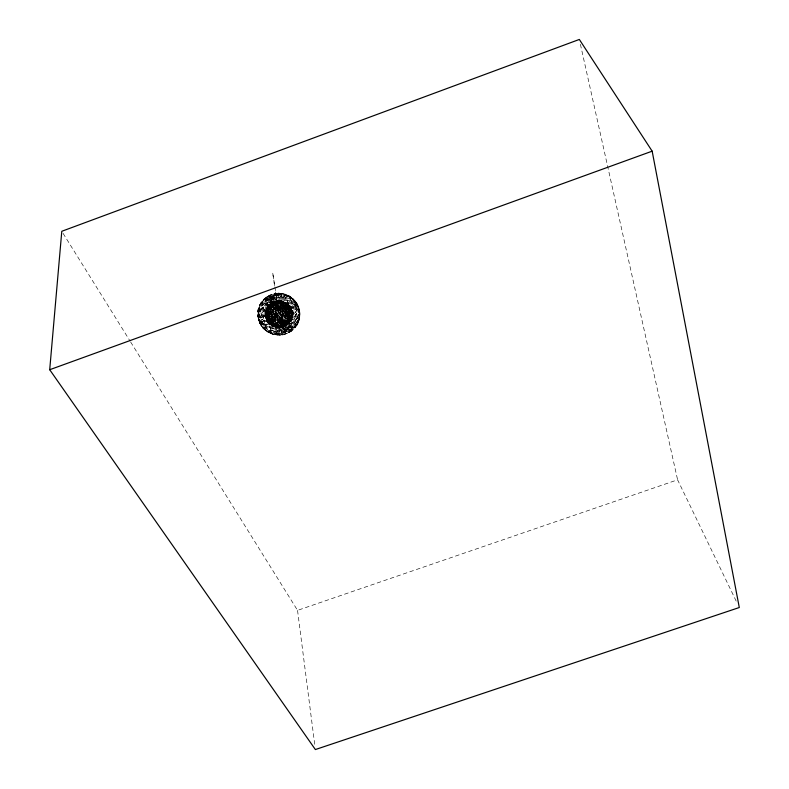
<?xml version="1.0" encoding="UTF-8"?>
<svg xmlns="http://www.w3.org/2000/svg" width="789" height="789" viewBox="0 0 789 789"><rect width="100%" height="100%" fill="white"/><g stroke="black" fill="none" stroke-linecap="round" stroke-linejoin="round"><path stroke-width="0.59" stroke-dasharray="3.94 2.96" d="M270.519 320.216L271.209 325.216M265.577 313.854L265.587 311.201L266.672 308.292M274.503 285.648L272.669 272.58L274.71 285.618M278.132 309.495L275.203 290.362M276.683 315.797L276.683 322.662M281.052 312.543L281.042 305.55M289.622 309.969L289.681 307.197L288.833 305.027M290.924 320.028L292.058 317.158L292.117 314.515M268.171 318.352L268.852 323.342M268.319 305.521L266.504 308.469A13.6 13.226 39.6 0 0 273.458 326.261C279.868 329.309 288.251 326.449 291.151 319.88A13.6 13.226 39.6 0 0 284.247 302.049C278.882 299.583 272.126 300.944 268.319 305.521L268.99 310.481M291.309 312.316L291.437 309.633L290.51 307.355M291.131 320.423L290.332 315.442M299.583 315.886L299.416 318.993L297.838 321.784L294.948 324.082A21.195 11.865 11 0 1 265.212 321.695C261.129 319.081 256.76 314.643 258.2 309.367L259.926 306.615L262.905 304.396A21.195 11.865 11 0 1 292.137 306.862L295.806 309.613L298.35 312.691L299.583 315.886C296.674 328.155 281.86 333.579 270.578 330.118C259.216 327.415 255.37 314.959 259.601 305.116L261.179 302.808L263.93 301.299A21.244 10.602 27.8 0 1 291.072 309.919C294.711 313.322 298.834 317.789 297.926 323.184L296.496 325.551L293.863 327.169A21.244 10.602 27.8 0 1 266.258 318.578L262.776 315.028L260.419 311.438L259.344 308.055L262.145 304.041L266.11 300.727L270.962 298.321A21.037 14.419 -77.6 0 1 282.225 293.409C291.96 295.333 294.484 307.177 293.025 315.61A21.037 14.419 -77.6 0 1 275.469 334.852C259.818 330.847 261.741 308.016 270.962 298.321A21.145 7.476 78.4 0 1 275.686 293.478L280.026 297.118L285.411 308.775M292.058 314.969L292.216 312.414L291.259 310.018M291.989 317.72L292.137 315.275L291.19 312.76M269.493 312.641L269.621 320.117M267.136 321.044L266.268 318.726L266.455 316.044M288.015 315.699L287.926 308.341M266.504 307.927L266.317 310.245L267.185 312.908M284.346 306.181L283.379 312.986M271.524 313.47L271.82 309.969L273.822 304.071A13.531 4.783 78.4 0 1 276.821 300.925M265.656 313.401L265.429 315.965L266.327 318.381M273.418 322.06L274.394 315.363M265.686 310.649L265.459 313.085L266.357 315.63M268.073 312.02L267.57 319.17M289.435 316.32L289.997 309.249M287.265 307.532L285.44 313.923M270.519 320.748L272.363 314.436M269.453 313.243L271.81 306.605A13.6 9.32 -77.6 0 1 281.032 300.767M267.047 311.044L266.11 317.77M290.48 317.286L291.486 310.619M272.235 302.591L273.822 304.071A13.581 0.888 61 0 1 278.399 311.566M289.632 309.456L287.107 315.275M268.152 318.874L270.706 313.115M276.949 302.128C262.944 304.968 249.393 327.248 271.357 332.208A21.007 17.466 -33 0 0 297.206 318.164C301.447 309.308 296.289 297.769 286.427 295.914A21.007 17.466 -33 0 0 270.962 298.321C252.224 298.469 260.232 320.334 271.81 325.137A21.254 13.186 30.6 0 0 296.92 325.216C304.1 313.884 297.137 297.828 284.711 294.366A20.987 16.53 -58.7 0 0 270.962 298.321C253.486 300.067 255.547 323.806 270.735 327.711A21.214 15.672 15 0 0 297.946 322.632M289.188 308.716L291.279 311.833L288.32 316.941M267.964 312.612L269.305 309.367L273.822 304.071A13.502 7.249 88.9 0 1 279.04 300.698M266.426 316.537L269.493 311.458M286.121 319.811L286.88 324.387L286.377 325.443L285.184 325.788M292.088 314.495L288.853 318.815M265.617 313.874L268.941 309.604M270.716 303.883L271.268 302.877L272.521 302.601M266.899 311.596L270.913 306.083L273.822 304.071A13.433 10.582 -58.7 0 1 282.59 301.516M292.019 317.267L288.804 320.768M265.637 311.103L268.96 307.661M291.151 319.989L288.202 322.711M266.011 309.584L270.617 303.992M291.595 318.756L286.989 324.279M268.28 305.925L269.088 304.702L270.814 304.031M266.465 308.351L269.532 305.708M266.504 308.736L270.765 305.037L273.822 304.071A13.443 11.184 -33 0 1 283.685 302.522M266.386 312.336L271.169 307.888M289.849 317.72L284.444 322.859M267.935 310.679L273.3 305.609M291.151 316.014L286.377 320.364M288.113 314.18L281.949 317.829M269.7 314.19L275.795 310.61M269.907 304.357L273.704 302.414L277.925 301.457M287.689 323.914L283.932 325.837L279.75 326.784M272.58 305.954L280.509 303.084M285.174 322.514L277.156 325.403M270.449 308.223L278.497 305.313M287.078 320.038L279.178 322.888M286.9 324.378L288.567 323.638L289.316 322.385L288.527 317.819M282.699 317.513L274.651 320.423M275.055 310.915L282.955 308.065M130.629 341.982L297.542 610.361L677.603 479.811L736.63 602.017M278.704 301.674L272.244 304.012L267.54 309.071A13.433 12.16 -36.1 0 0 272.442 325.739C278.911 328.579 286.841 325.384 290.204 319.328A13.433 12.16 -36.1 0 0 285.214 302.68L282.067 301.753L277.136 301.635M277.353 293.321C270.035 294.07 263.496 298.686 260.222 305.254A20.987 20.672 -67.5 0 0 269.799 333.116C279.957 337.889 293.419 333.52 298.055 323.086A21.254 20.672 39.6 0 0 287.304 295.204L282.018 293.528M282.215 308.292L288.222 307.503M275.4 320.186L269.345 320.955M278.379 327.445L277.264 326.725M279.947 322.681L272.629 322.701M277.708 305.521L285.135 305.55M281.604 301.378L282.896 301.319L283.724 302.148M279.75 303.282L286.496 303.972M277.915 325.216L271.13 324.476M276.061 327.041L274.789 327.021L271.081 324.812M283.646 302.345L286.634 303.509M285.293 303.686L288.991 305.432L283.172 302.325M273.014 325.453L280.529 326.607L280.776 327.465A13.531 4.783 78.4 0 0 283.813 315.107M280.687 301.714L284.711 302.818M272.333 324.772L268.704 322.928M277.057 327.672L272.274 325.354M275.588 326.912L270.193 324.348M280.628 300.639L285.362 303.084M282.117 301.368L285.253 302.384L287.462 304.041M278.971 327.76L275.036 325.551M274.552 325.936L268.733 322.948M278.704 300.579L282.62 302.917M286.486 305.313L290.677 307.779M271.11 323.155L266.968 320.61M281.101 327.553L278.073 325.255M276.574 300.796L279.602 303.232M287.018 307.217L291.437 310.462M274.158 323.174L268.201 319.032M283.596 305.057L289.583 309.298M270.548 321.251L266.159 317.928M286.969 309.16L291.368 313.223M270.578 319.289L266.189 315.146M286.377 311.034L290.5 315.925M271.16 317.385L267.017 312.424M269.157 316.774L274.325 321.222A13.6 8.442 30.6 0 0 290.421 321.251L291.2 316.774M288.656 311.556L283.438 307.02A13.6 8.442 30.6 0 0 273.822 304.071L270.864 303.213L270.173 303.903L270.578 307.276M270.765 314.535L275.519 319.644A13.748 6.351 42.5 0 0 289.307 323.007L289.642 319.101M287.058 313.825L282.225 308.617A13.748 6.351 42.5 0 0 271.396 303.726L268.349 305.343L268.132 309.308M285.095 312.75L288.685 318.332M272.452 315.649L268.842 309.969M269.128 323.49L267.017 320.59L265.893 317.129M270.578 324.881L268.536 322.04L267.343 318.509M288.577 304.86L290.628 307.799L291.683 311.261M269.394 319.466L272.629 325.867M287.088 303.509L289.08 306.388L290.204 309.909M268.595 319.604L266.475 316.527L265.38 313.243M273.162 312.444L277.245 318.056A13.591 3.718 52.3 0 0 287.502 324.457L287.196 321.162M284.622 315.955L280.47 310.235A13.591 3.718 52.3 0 0 273.822 304.071C269.69 303.775 265.42 307.207 266.544 311.606M285.016 302.562L288.153 308.982M269.542 317.365L266.327 311.014M275.371 326.074L272.156 319.693M288.271 310.955L291.407 317.375M280.43 301.526L279.306 300.954A13.482 2.071 -86 0 0 276.663 316.379M282.284 302.394L284.07 305.215L286.565 315.62A21.145 7.476 78.4 0 1 281.998 334.901C269.828 326.291 269.522 307.966 271.16 294.435L276.515 293.261L282.748 293.577L287.886 295.244A20.987 20.672 -67.5 0 1 297.502 323.135L294.524 327.741L290.47 331.41L285.628 333.915L284.326 332.682L278.566 322.04L274.542 311.685L270.962 298.321L268.654 295.559L270.321 300.629L279.513 318.154A21.214 1.381 61 0 0 289.168 332.317L285.746 324.269L278.142 310.067A21.214 1.381 61 0 0 270.962 298.321L268.29 297.078L266.366 297.019L265.301 298.124C265.153 306.645 271.613 313.677 276.357 320.196A21.244 5.799 52.3 0 0 292.374 330.236C292.857 321.656 286.111 314.535 281.407 307.966A21.244 5.799 52.3 0 0 270.962 298.321L267.303 297.956L264.463 298.715L262.619 300.51C260.094 309.298 267.915 317.04 273.734 322.573A21.254 9.823 42.5 0 0 295.017 327.82C298.005 319.052 289.898 311.083 284.109 305.53A21.254 9.823 42.5 0 0 270.962 298.321C262.037 303.045 255.685 314.436 260.36 324.19C264.177 327.968 266.988 333.362 273.024 333.826A20.987 16.53 -58.7 0 0 295.49 316.596L296.447 311.468L296.21 306.497L294.8 302.029L291.299 300.668L286.979 300.224L276.969 302.187L284.582 321.537L286.535 329.674L286.456 333.786L281.15 334.94L275.686 334.684L270.44 333.027A21.254 20.672 39.6 0 1 259.551 305.254L262.382 300.639L266.347 296.95L271.16 294.435L273.408 295.875L277.067 302.226L275.795 293.311L278.635 312.602M63.09 233.376L129.988 340.937M267.915 308.746L271.12 315.136M286.693 313.223L289.849 319.663M278.389 325.788L275.183 319.397M279.286 302.7L282.423 309.081M273.517 313.075L270.331 306.714M278.083 311.014L281.791 317.78M279.582 317.286L275.943 310.659M284.267 315.314L287.433 321.725M283.399 314.16L286.259 320.334M281.456 317.129L284.642 323.529M276.278 311.3L273.102 304.939M274.178 314.209L271.288 307.917M273.369 305.481L272.175 302.394M284.375 322.987L285.51 325.975M286.496 303.124L287.275 308.065M291.279 311.833L292.315 315.127M299.603 314.693C298.4 308.035 293.035 303.114 287.137 300.343A21.214 15.672 15 0 0 270.962 298.321C262.747 304.722 258.151 316.636 262.707 326.478C276.318 332.317 297.226 322.573 298.439 307.108L294.701 300.501L292.532 298.696L289.445 297.956A20.987 10.77 -43.1 0 0 265.775 313.263C263.201 317.513 260.548 322.967 263.003 327.849L265.074 329.753L268.112 330.611A20.987 10.77 -43.1 0 0 292.226 315.127L294.534 310.827L295.757 306.773L295.806 303.252C289.435 296.763 279.336 295.441 270.962 298.321C265.331 309.643 264.966 329.792 278.537 335.217A21.096 11.322 88.9 0 0 289.987 315.275C289.77 307.158 288.093 295.924 279.148 293.104A21.096 11.322 88.9 0 0 270.962 298.321A21.254 13.186 30.6 0 1 286.062 302.937C292.463 307.099 298.992 313.766 298.212 322.011M275.469 320.058L273.635 312.622M283.616 301.773L284.375 306.724M282.156 308.42L283.932 315.708M274.099 326.518L273.388 321.517M271.416 308.45L270.716 303.489M280.342 301.151L281.101 306.102M580.398 44.263L677.603 479.811M277.353 327.11L276.623 322.119M272.412 320.364L271.485 312.838M285.164 308.114L286.042 315.501M277.018 301.605L276.919 301.013M274.888 286.801L277.255 303.242M280.706 327.021L279.612 319.624M279.04 315.738L281.86 334.901L277.748 306.901M277.689 306.438L276.909 300.984M280.006 322.06L280.776 327.445M297.542 610.361L315.058 747.104M273.763 313.243L273.822 304.071A13.571 10.03 15 0 1 284.129 305.363M284.109 302.651A13.551 12.545 7 0 1 291.279 319.249M273.615 325.62A13.551 12.545 7 0 1 266.327 309.091M285.973 303.854A13.452 10.257 -29.3 0 1 289.455 318.174M271.653 324.595A13.452 10.257 -29.3 0 1 268.329 310.235M284.553 305.501A13.492 8.64 -12.1 0 1 290.816 316.389M273.211 322.74A13.492 8.64 -12.1 0 1 266.712 311.951M287.768 307.532A13.462 4.547 -22.9 0 1 287.65 314.486M269.799 320.926A13.462 4.547 -22.9 0 1 270.163 313.884M286.012 314.89A13.502 7.249 88.9 0 1 278.645 327.652M285.45 325.788A13.581 0.888 61 0 1 279.276 316.744M289.543 315.738A13.433 10.582 -58.7 0 1 275.114 326.774M291.092 319.594A13.571 10.03 15 0 1 273.635 322.879M290.638 316.744A13.443 11.184 -33 0 1 274.039 325.749M288.626 316.527A13.512 7.693 -25.6 0 1 270.726 322.987M269.187 311.862A13.512 7.693 -25.6 0 1 286.871 305.471M283.488 312.405A13.482 3.994 -73.1 0 1 275.874 327.041M274.286 315.925A13.482 3.994 -73.1 0 1 281.801 301.378M281.062 311.941A13.482 2.071 -86 0 1 278.28 327.465M285.628 313.381A13.433 5.631 -59 0 1 273.734 326.054M272.175 314.969A13.433 5.631 -59 0 1 283.922 302.374M289.178 318.47A13.512 7.89 -7.1 0 1 270.134 321.005M268.605 309.939A13.512 7.89 -7.1 0 1 287.433 307.454M285.362 325.739A13.591 3.906 56.7 0 1 273.911 313.677M272.333 302.651A13.591 3.906 56.7 0 1 283.665 314.683M287.157 324.269A13.6 5.533 43 0 1 272.106 315.176M270.548 304.13A13.6 5.533 43 0 1 285.44 313.213M289.129 320.502A13.561 7.594 11 0 1 270.154 318.973M268.625 307.907A13.561 7.594 11 0 1 287.393 309.475M287.374 314.781A13.433 6.894 -43.1 0 1 271.988 324.673M270.44 313.588A13.433 6.894 -43.1 0 1 285.638 303.775M288.508 322.533A13.689 6.825 27.8 0 1 270.775 317M269.227 305.876A13.689 6.825 27.8 0 1 286.762 311.418M288.064 315.107A13.6 9.32 -77.6 0 1 276.663 327.563M266.12 298.045L266.978 304.347L271.091 313.391A21.234 6.105 56.7 0 0 289.03 332.248L290.608 331.755L291.378 330.078L291.289 327.346L286.338 314.959A21.234 6.105 56.7 0 0 268.674 296.161L266.998 296.496L266.12 298.045M265.883 324.407L265.873 328.046L266.731 330.769L268.428 332.386L270.854 332.761A20.987 8.807 -59 0 0 289.504 312.927C291.279 308.104 293.409 302.463 291.033 297.483L289.247 296.003L286.762 295.757A20.987 8.807 -59 0 0 268.467 315.413L265.883 324.407M295.214 324.131L295.175 326.962L294.031 328.954L291.841 329.95A21.254 8.64 43 0 1 268.26 315.738C265.183 311.566 261.475 306.753 262.303 301.25L263.585 299.356L265.903 298.489A21.254 8.64 43 0 1 289.09 312.681L294.149 320.64L295.214 324.131M275.529 313.914C282.659 327.445 284.73 301.723 275.529 313.914M275.469 317.592L275.825 331.114L277.117 335.039L277.965 334.94A21.066 3.235 -86 0 0 282.334 310.659L281.92 296.891L281.328 294.356L280.578 293.202L279.71 293.488A21.066 3.235 -86 0 0 275.469 317.592M299.721 311.418L299.554 314.663L297.956 317.898L295.037 320.906A21.116 12.338 -7.1 0 1 265.183 324.881C257.036 322.652 255.557 311.813 262.885 307.562A21.116 12.338 -7.1 0 1 292.216 303.706L295.924 305.747L298.479 308.381L299.721 311.418M287.472 301.654L286.131 311.399A21.017 6.223 -73.1 0 1 274.217 334.24L272.54 334.181L271.298 332.771L270.578 330.118L271.781 316.882A21.017 6.223 -73.1 0 1 283.448 294.238L285.164 294.119L286.466 295.382L287.472 301.654M273.941 301.566L273.704 302.424A13.551 2.012 69.5 0 0 280.766 323.51A13.551 2.012 69.5 0 0 282.265 318.036A13.551 2.012 69.5 0 0 273.941 301.566M262.027 301.792L259.256 306.201A21.165 19.597 7 0 0 270.696 332.011C280.697 336.075 293.488 332.07 298.242 322.09A21.165 19.597 7 0 0 287.088 296.131C278.566 292.699 268.112 294.761 262.027 301.792M268.773 305.481L266.86 308.44A13.502 13.295 -67.5 0 0 273.024 326.36L276.328 327.445A13.502 13.295 -67.5 0 0 288.922 322.898L290.845 319.939A13.502 13.295 -67.5 0 0 284.661 302L281.357 300.925A13.502 13.295 -67.5 0 0 268.773 305.481M296.625 322.237C291.368 331.725 278.951 336.725 268.832 332.248A20.997 19.005 -36.1 0 1 261.218 306.201C266.475 296.832 278.724 291.881 288.794 296.22A20.997 19.005 -36.1 0 1 296.625 322.237M262.747 307.256L259.828 310.679A21.086 13.492 -12.1 0 0 270.085 327.504C280.026 328.924 291.22 325.827 297.492 317.622A21.086 13.492 -12.1 0 0 287.798 300.56C279 299.139 269.572 301.447 262.747 307.256M295.471 320.433C289.366 328.954 277.797 333.925 267.589 330.483A21.017 16.027 -29.3 0 1 262.461 308.026C268.546 299.692 279.868 294.83 289.957 298.074A21.017 16.027 -29.3 0 1 295.471 320.433M263.782 311.201L260.666 313.894A21.076 8.906 -15.7 0 0 269.246 324.338C279.05 324.042 289.228 321.143 296.615 314.466A21.076 8.906 -15.7 0 0 288.675 303.765C279.908 303.844 271.12 306.359 263.782 311.201M269.256 312.286L267.254 314.002A13.482 5.701 -15.7 0 0 272.669 320.709L282.541 318.914L290.263 314.367A13.482 5.701 -15.7 0 0 285.105 307.552L275.065 309.347L269.256 312.286M292.66 314.653C284.454 320.334 274.759 324.516 264.67 324.752A21.037 7.101 -22.9 0 1 265.341 313.726C273.418 308.213 282.876 304.179 292.729 303.824A21.037 7.101 -22.9 0 1 292.66 314.653M265.193 315.61L261.81 317.484A21.066 3.698 -18.3 0 0 268.132 320.837L282.995 316.596L295.481 310.955A21.066 3.698 -18.3 0 0 289.839 307.355L274.542 311.685L265.193 315.61M270.094 315.097L267.915 316.3A13.571 2.387 -18.3 0 0 271.909 318.49L274.937 317.799A13.571 2.387 -18.3 0 0 287.423 313.282L289.602 312.099A13.571 2.387 -18.3 0 0 285.894 309.811L282.827 310.501A13.571 2.387 -18.3 0 0 270.094 315.097M291.2 311.073L276.475 316.961L263.181 321.192A21.047 1.756 -20.6 0 1 266.8 317.217L281.131 311.497L294.159 307.335A21.047 1.756 -20.6 0 1 291.2 311.073M273.911 314.929L271.1 316.133A13.472 1.124 -20.6 0 0 268.852 318.648L286.713 312.207A13.472 1.124 -20.6 0 0 288.685 309.781L273.911 314.929M270.282 323.096A13.66 11.095 -6.2 0 0 292.285 315.294A13.66 11.095 -6.2 0 0 273.862 303.923A13.66 11.095 -6.2 0 0 270.282 323.096"/><path stroke-width="1.18" d="M49.707 369.716L61.789 231.285L579.333 39.45L652.158 151.172L739.293 607.52L315.373 749.55L49.707 369.716L652.158 151.172"/></g></svg>
